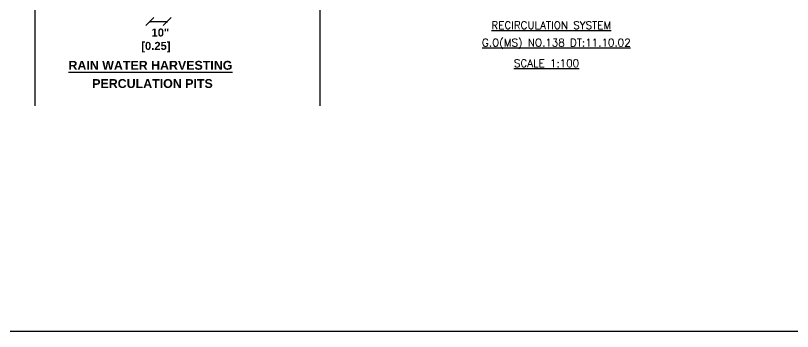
# Model space of a CAD drawing. Header units: metres. Extents: x -7227 to 737, y -45 to 4679.
# Drawn here: x 309.3 to 394.3, y -45.3 to -10.7 of the extents above; entities that cross this region are included whole.
import ezdxf

# ---------------------------------------------------------------- set-up
doc = ezdxf.new("R2010")
doc.units = ezdxf.units.M
doc.header["$LTSCALE"] = 0.2
doc.header["$MEASUREMENT"] = 0
doc.layers.add('T', color=3, linetype='Continuous')
doc.styles.add('romant', font='romant.shx', dxfattribs={"width": 0.8})
doc.styles.add('RR', font='arialbd.ttf')
doc.styles.add('style1', font='arialbd.ttf', dxfattribs={"height": 0.23})

# ---------------------------------------------------------------- blocks, each defined once
blk = doc.blocks.new('SE')
at = {"layer": 'T', "style": 'romant'}
for s, p in [('%%URECIRCULATION SYSTEM', (1.804, -3.364)), ('%%UG.O(MS) NO.138 DT:11.10.02', (1.495, -3.935)), ('%%USCALE 1:100', (2.542, -4.613))]:
    blk.add_text(s, height=0.24873, dxfattribs=at).set_placement(p)

msp = doc.modelspace()

# ---------------------------------------------------------------- linework, layer by layer
for p, q in [((342.588, 27.878), (342.588, -20.601)), ((311.451, -20.601), (311.451, 21.136)), ((323.992, -11.501), (323.992, -11.416)), ((323.992, -11.416), (325.898, -11.416)), ((325.898, -11.501), (325.898, -11.416)), ((315.088, -16.925), (333.038, -16.925))]:
    msp.add_line(p, q)
at = {"color": 0, "linetype": 'ByBlock', "lineweight": -2}
for p, q in [((324.431, -10.977), (323.554, -11.854)), ((325.459, -11.854), (326.336, -10.977))]:
    msp.add_line(p, q, dxfattribs=at)
at = {"color": 5}
msp.add_lwpolyline([(140.446, 259.751), (737.484, 259.751), (737.484, -45.284), (140.446, -45.284)], close=True, dxfattribs=at)

# ---------------------------------------------------------------- block references
at = {"xscale": 3.332409502771862, "yscale": 3.332409502771862, "zscale": 3.332409502771862}
msp.add_blockref('SE', (355.374, -1.01), dxfattribs=at)

# ---------------------------------------------------------------- texts
for s, height, style, p in [('10"', 0.8767, 'style1', (324.18, -13.043)), (' [0.25]', 0.8767, 'style1', (322.719, -14.504)), ('RAIN WATER HARVESTING', 0.97152, 'RR', (315.088, -16.675)), ('PERCULATION PITS', 0.97152, 'RR', (317.689, -18.666))]:
    msp.add_text(s, height=height, dxfattribs=dict(style=style)).set_placement(p)

doc.saveas('drawing.dxf')
